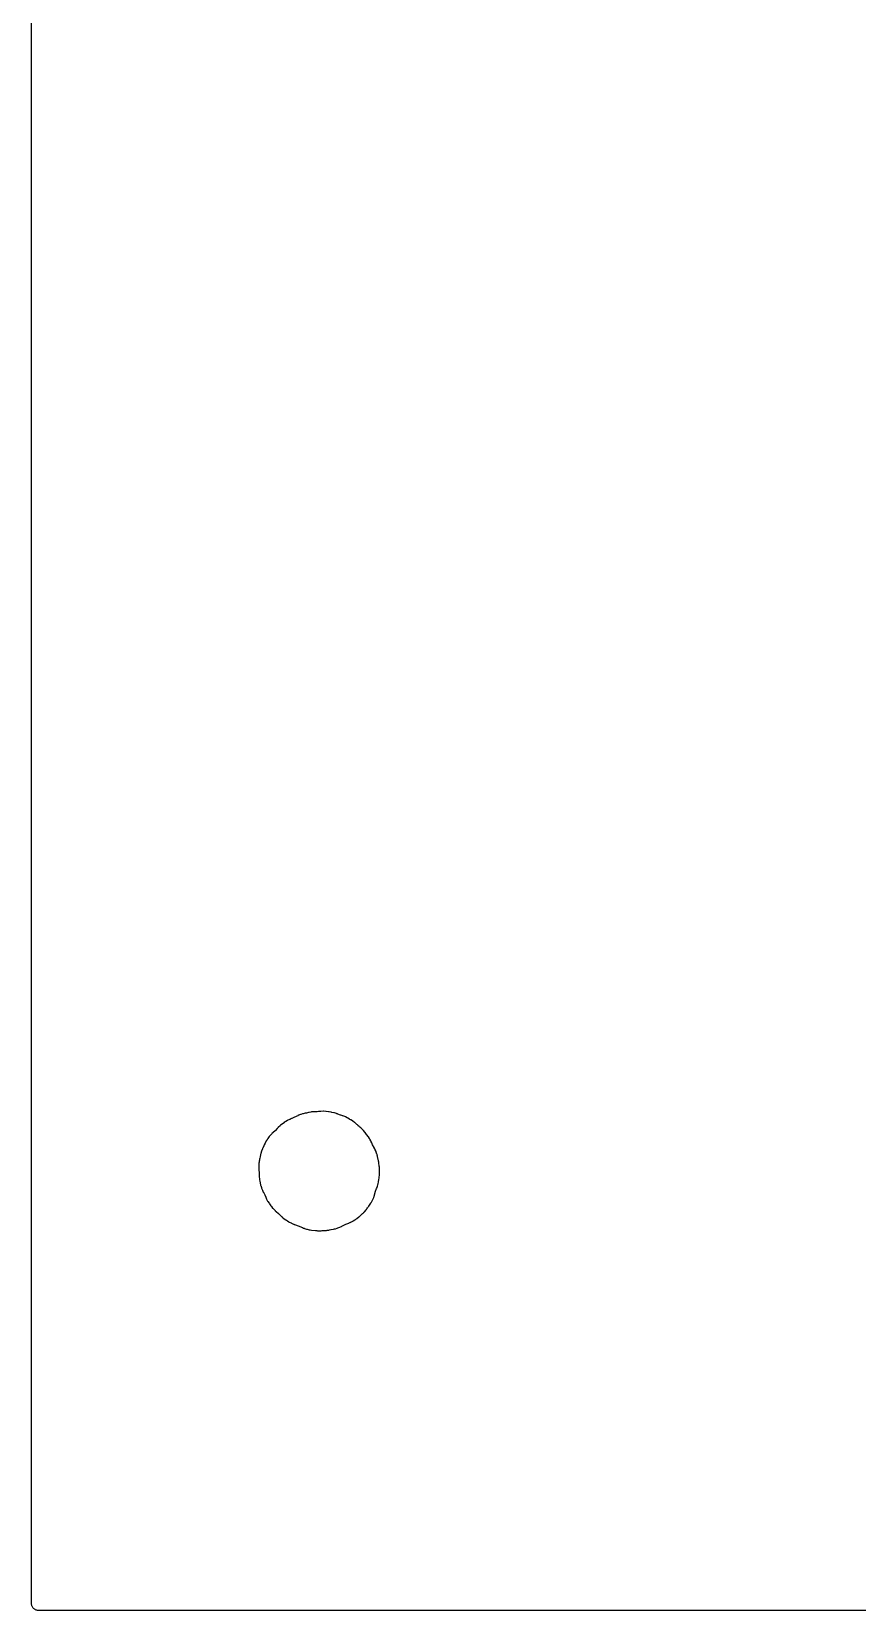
# Model space of a CAD drawing. Header units: millimetres. Extents: x 0 to 300, y 0 to 300.
# Drawn here: x -0.1 to 75, y -0.1 to 143.4 of the extents above; entities that cross this region are included whole.
import ezdxf

# ---------------------------------------------------------------- set-up
doc = ezdxf.new("R2010")
doc.units = ezdxf.units.MM
doc.layers.add('CUT', color=7, linetype='CONTINUOUS')

msp = doc.modelspace()

# ---------------------------------------------------------------- linework, layer by layer
at = {"layer": 'CUT'}
msp.add_lwpolyline([(298.554, -0.0625), (1.4375, -0.0625), (0.5522, -0.0625), (0.4788, -0.0589), (0.4206, -0.0503), (0.3635, -0.036), (0.3082, -0.0162), (0.255, 0.009), (0.2046, 0.0392), (0.1573, 0.0743), (0.1137, 0.1137), (0.0743, 0.1573), (0.0392, 0.2046), (0.009, 0.255), (-0.0162, 0.3082), (-0.036, 0.3635), (-0.0503, 0.4206), (-0.0589, 0.4788), (-0.0625, 0.5522), (-0.0625, 1.4375), (-0.0625, 298.5625)], dxfattribs=at)
msp.add_lwpolyline([(20.7463, 38.5968), (20.7604, 38.5399), (20.8138, 38.3625), (20.8334, 38.3072), (20.9048, 38.1335), (20.9166, 38.1067), (20.9409, 38.0548), (20.9473, 38.0416), (20.9899, 37.9564), (20.9966, 37.9434), (21.1285, 37.6948), (21.207, 37.5009), (21.2127, 37.4873), (21.2508, 37.3993), (21.2569, 37.3859), (21.2811, 37.3336), (21.2941, 37.3071), (21.382, 37.1397), (21.4119, 37.0889), (21.5143, 36.9331), (21.5491, 36.8854), (21.6188, 36.7991), (21.6875, 36.6952), (21.7215, 36.6487), (21.8362, 36.5069), (21.8746, 36.4638), (22.0041, 36.3319), (22.0248, 36.3118), (22.0662, 36.2736), (22.0769, 36.2639), (22.1472, 36.2019), (22.1581, 36.1925), (22.3693, 36.0152), (22.5641, 35.8175), (22.5742, 35.8075), (22.6406, 35.7433), (22.6509, 35.7335), (22.6918, 35.6958), (22.7131, 35.677), (22.8527, 35.5599), (22.898, 35.5255), (23.046, 35.4235), (23.0943, 35.3935), (23.2019, 35.3336), (23.3029, 35.2641), (23.3515, 35.2339), (23.5097, 35.1459), (23.5609, 35.1205), (23.729, 35.047), (23.7555, 35.0362), (23.8077, 35.0163), (23.8212, 35.0113), (23.9088, 34.9803), (23.9224, 34.9756), (24.1703, 34.8944), (24.544, 34.7304), (24.5575, 34.7246), (24.6459, 34.6884), (24.6595, 34.683), (24.7131, 34.6626), (24.7408, 34.6528), (24.9198, 34.5944), (24.9764, 34.5789), (25.1602, 34.5382), (25.1891, 34.5326), (25.2456, 34.523), (25.2601, 34.5207), (25.3546, 34.507), (25.3692, 34.505), (25.7241, 34.4623), (25.7394, 34.4607), (25.8388, 34.4513), (25.8541, 34.4501), (25.9139, 34.446), (25.9445, 34.4446), (26.144, 34.4412), (26.1747, 34.4414), (26.2346, 34.4435), (26.2499, 34.4442), (26.3311, 34.449), (26.403, 34.4496), (26.4186, 34.45), (26.4794, 34.4521), (26.5105, 34.4539), (26.7121, 34.4714), (26.7431, 34.4749), (26.8034, 34.4833), (26.8188, 34.4857), (26.9187, 34.5023), (26.934, 34.505), (27.0091, 34.5195), (27.1322, 34.542), (27.1627, 34.5491), (27.3443, 34.5841), (27.3579, 34.5869), (27.4463, 34.6061), (27.4599, 34.6092), (27.5127, 34.6219), (27.5396, 34.6291), (27.7109, 34.6789), (27.7635, 34.6969), (27.9295, 34.7625), (27.9551, 34.7733), (28.0047, 34.7956), (28.0173, 34.8014), (28.099, 34.8404), (28.1115, 34.8465), (28.4751, 35.0307), (28.7637, 35.1435), (28.7768, 35.1487), (28.861, 35.184), (28.8739, 35.1895), (28.9241, 35.2119), (28.9495, 35.2239), (29.1104, 35.3049), (29.1593, 35.3325), (29.312, 35.4282), (29.3354, 35.4436), (29.3805, 35.4749), (29.392, 35.4831), (29.4658, 35.5369), (29.477, 35.5453), (29.673, 35.6954), (29.6859, 35.7055), (29.7689, 35.7728), (29.7815, 35.7834), (29.8303, 35.8251), (29.8546, 35.8472), (30.009, 35.9948), (30.0319, 36.018), (30.0358, 36.0216), (30.0476, 36.033), (30.1232, 36.1077), (30.1347, 36.1194), (30.1788, 36.1655), (30.2008, 36.1897), (30.3391, 36.351), (30.3597, 36.3764), (30.3986, 36.427), (30.4084, 36.4401), (30.4708, 36.5262), (30.4802, 36.5395), (30.5287, 36.6104), (30.5451, 36.6336), (30.5712, 36.6725), (30.6945, 36.8527), (30.7033, 36.8659), (30.7594, 36.9527), (30.7678, 36.9662), (30.8001, 37.0192), (30.8159, 37.0468), (30.9125, 37.2261), (30.9397, 37.2836), (31.0168, 37.4722), (31.028, 37.502), (31.0484, 37.5606), (31.0535, 37.5757), (31.0849, 37.6741), (31.0895, 37.6893), (31.193, 38.0464), (31.2834, 38.277), (31.2886, 38.2906), (31.3208, 38.3791), (31.3256, 38.3927), (31.3437, 38.4463), (31.3523, 38.474), (31.4032, 38.6526), (31.4163, 38.709), (31.4492, 38.8892), (31.4569, 38.9466), (31.4594, 38.9767), (31.4601, 38.9794), (31.4735, 39.0359), (31.4796, 39.065), (31.5143, 39.2523), (31.5222, 39.3112), (31.5381, 39.501), (31.5399, 39.5307), (31.5419, 39.5887), (31.5422, 39.6035), (31.5431, 39.7001), (31.5431, 39.715), (31.5366, 40.1416), (31.5362, 40.157), (31.5321, 40.2569), (31.5312, 40.2723), (31.5272, 40.3323), (31.5244, 40.3629), (31.5009, 40.5615), (31.4965, 40.5919), (31.4864, 40.6512), (31.4836, 40.6663), (31.4642, 40.7645), (31.4611, 40.7795), (31.3692, 41.1897), (31.3657, 41.2041), (31.3423, 41.2978), (31.3385, 41.3122), (31.323, 41.3681), (31.3144, 41.3966), (31.2546, 41.5774), (31.2331, 41.6328), (31.1557, 41.8068), (31.143, 41.8337), (31.1168, 41.8855), (31.1099, 41.8986), (31.0642, 41.9837), (31.057, 41.9967), (30.921, 42.2355), (30.842, 42.4287), (30.8365, 42.4417), (30.7997, 42.5261), (30.7939, 42.539), (30.7706, 42.5891), (30.758, 42.6145), (30.6738, 42.7753), (30.6452, 42.8241), (30.5476, 42.9742), (30.5145, 43.0201), (30.4016, 43.1622), (30.3835, 43.184), (30.3471, 43.2256), (30.3452, 43.2277), (30.2471, 43.3667), (30.2114, 43.4125), (30.0916, 43.5515), (30.0516, 43.5936), (29.9171, 43.7222), (29.8956, 43.7417), (29.8528, 43.7789), (29.8417, 43.7882), (29.7689, 43.8483), (29.7576, 43.8574), (29.7006, 43.9022), (29.6207, 43.9853), (29.6106, 43.9956), (29.5441, 44.0615), (29.5337, 44.0715), (29.4928, 44.1102), (29.4714, 44.1295), (29.3312, 44.2498), (29.2857, 44.2852), (29.1366, 44.39), (29.0879, 44.4209), (28.9273, 44.5122), (28.9019, 44.5258), (28.899, 44.5272), (28.8606, 44.5544), (28.8357, 44.5711), (28.6737, 44.6741), (28.6216, 44.7037), (28.4524, 44.7888), (28.3976, 44.813), (28.2183, 44.8818), (28.1901, 44.8918), (28.1345, 44.91), (28.1202, 44.9145), (28.0269, 44.9425), (28.0125, 44.9466), (27.9168, 44.9727), (27.856, 44.9999), (27.8419, 45.006), (27.7499, 45.0444), (27.7357, 45.0501), (27.6799, 45.0717), (27.651, 45.0821), (27.4643, 45.1436), (27.4052, 45.1598), (27.2159, 45.2014), (27.1554, 45.2115), (26.9601, 45.2338), (26.9296, 45.2365), (26.9271, 45.2367), (26.9, 45.242), (26.7156, 45.2735), (26.6577, 45.2805), (26.4737, 45.2937), (26.4154, 45.2951), (26.2284, 45.2903), (26.1993, 45.2889), (26.1425, 45.2847), (26.1279, 45.2834), (26.0336, 45.2741), (26.0191, 45.2725), (25.8793, 45.2552), (25.7538, 45.2567), (25.7398, 45.2567), (25.6486, 45.2557), (25.6346, 45.2553), (25.5798, 45.2534), (25.5518, 45.2518), (25.3725, 45.2371), (25.3169, 45.2299), (25.1422, 45.1989), (25.0874, 45.1866), (24.914, 45.1388), (24.8907, 45.1317), (24.87, 45.1287), (24.857, 45.1267), (24.8063, 45.1181), (24.7804, 45.1132), (24.6153, 45.0779), (24.5643, 45.0647), (24.4052, 45.0157), (24.3556, 44.9981), (24.1992, 44.9345), (24.175, 44.924), (24.1282, 44.9026), (24.1163, 44.897), (24.0393, 44.8596), (24.0275, 44.8537), (23.7034, 44.6875), (23.5757, 44.639), (23.5626, 44.6339), (23.4779, 44.5995), (23.465, 44.5941), (23.4146, 44.5722), (23.3891, 44.5604), (23.2273, 44.481), (23.1781, 44.4539), (23.0265, 44.361), (22.98, 44.3294), (22.8941, 44.265), (22.8871, 44.2607), (22.7367, 44.165), (22.6912, 44.133), (22.5522, 44.0253), (22.5099, 43.9892), (22.3797, 43.8674), (22.3598, 43.848), (22.3219, 43.8091), (22.3123, 43.799), (22.2507, 43.7328), (22.2414, 43.7225), (22.0979, 43.5608), (21.8612, 43.3458), (21.8498, 43.3352), (21.7765, 43.2651), (21.7654, 43.2541), (21.7225, 43.2109), (21.7011, 43.1882), (21.5678, 43.0391), (21.5287, 42.9905), (21.4117, 42.8283), (21.3941, 42.8026), (21.361, 42.7514), (21.3527, 42.7382), (21.3, 42.6516), (21.292, 42.6382), (21.1371, 42.3684), (21.1291, 42.3539), (21.0779, 42.2589), (21.0702, 42.2441), (21.0411, 42.1862), (21.027, 42.1561), (20.9409, 41.9583), (20.9285, 41.9275), (20.906, 41.8667), (20.9004, 41.8511), (20.8834, 41.8009), (20.8676, 41.7618), (20.862, 41.7473), (20.8409, 41.6905), (20.8308, 41.6611), (20.7703, 41.4687), (20.7618, 41.4389), (20.7466, 41.3802), (20.7429, 41.3651), (20.7211, 41.2706), (20.7092, 41.2247), (20.7028, 41.1968), (20.6656, 41.0175), (20.6566, 40.9611), (20.6555, 40.9505), (20.6319, 40.835), (20.6291, 40.8204), (20.6122, 40.7251), (20.6097, 40.7104), (20.601, 40.6529), (20.5972, 40.6234), (20.5778, 40.4334), (20.5747, 40.374), (20.5742, 40.1831), (20.5748, 40.1533), (20.5776, 40.0952), (20.5785, 40.0803), (20.5854, 39.9838), (20.5867, 39.9689), (20.6138, 39.6893), (20.612, 39.5587), (20.612, 39.5437), (20.613, 39.4465), (20.6134, 39.4316), (20.6155, 39.3733), (20.6173, 39.3434), (20.6337, 39.1525), (20.6418, 39.0933), (20.6766, 38.9075), (20.6905, 38.8494), (20.7093, 38.7854), (20.71, 38.7811)], close=True, dxfattribs=at)

doc.saveas('drawing.dxf')
